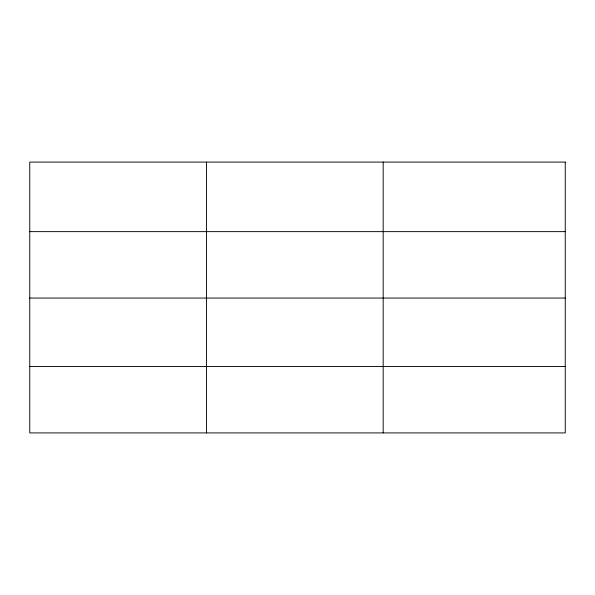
<?xml version="1.0" encoding="UTF-8"?>
<svg xmlns="http://www.w3.org/2000/svg" width="595" height="595" viewBox="0 0 595 595"><rect width="100%" height="100%" fill="white"/><g stroke="black" fill="none" stroke-linecap="round" stroke-linejoin="round"><path stroke-width="0.89" d="M29.75 231.633L565.25 231.633M29.75 298.058L565.25 298.058M29.75 366.49L565.25 366.49M383.18 162.085L383.18 432.915M206.465 162.085L206.465 432.915M565.25 162.085L29.75 162.085L29.75 432.915L565.25 432.915L565.25 162.085"/></g></svg>
